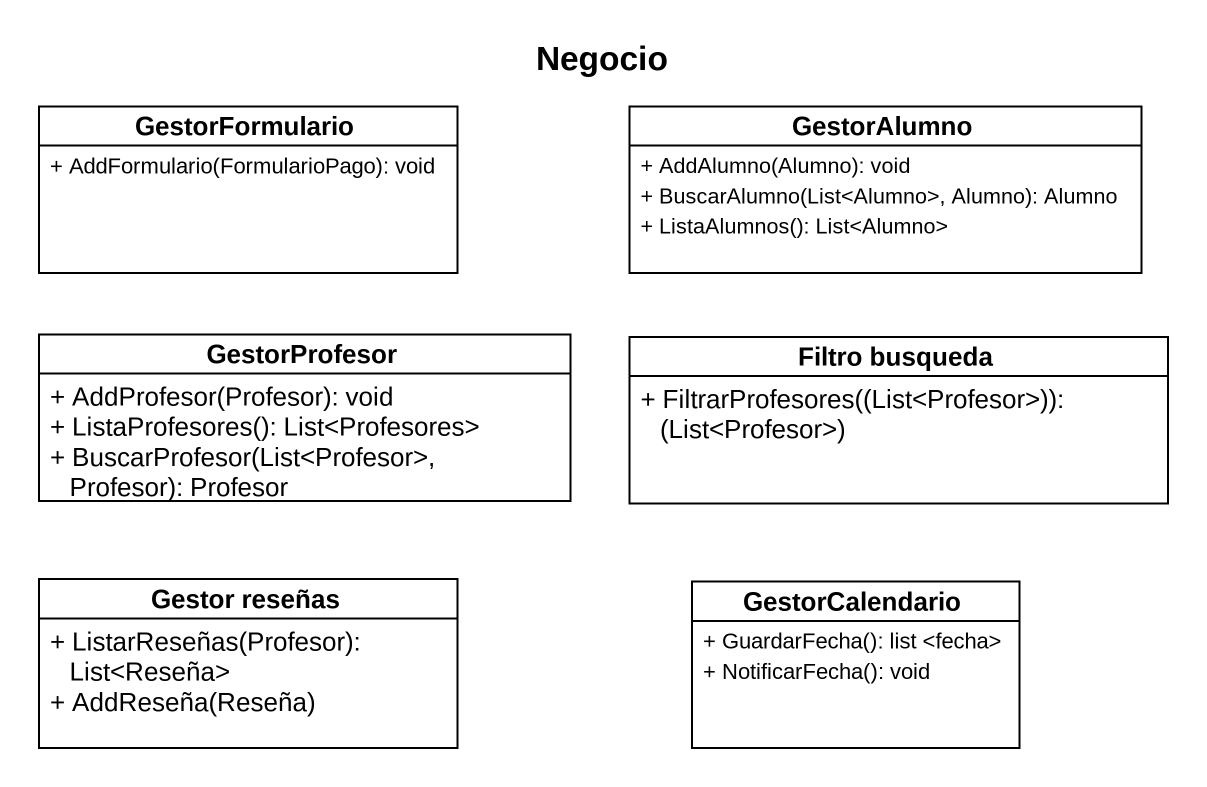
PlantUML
@startuml
title Negocio
hide circle
hide empty members
skinparam classAttributeIconSize 0
class GestorFormulario {
  + AddFormulario(FormularioPago): void
}
class GestorAlumno {
  + AddAlumno(Alumno): void
  + BuscarAlumno(List<Alumno>, Alumno): Alumno
  + ListaAlumnos(): List<Alumno>
}
class GestorProfesor {
  + AddProfesor(Profesor): void
  + ListaProfesores(): List<Profesores>
  + BuscarProfesor(List<Profesor>, Profesor): Profesor
}
class "Filtro busqueda" as Filtro_busqueda {
  + FiltrarProfesores((List<Profesor>)): (List<Profesor>)
}
class "Gestor reseñas" as Gestor_reseñas {
  + ListarReseñas(Profesor): List<Reseña>
  + AddReseña(Reseña)
}
class GestorCalendario {
  + GuardarFecha(): list <fecha>
  + NotificarFecha(): void
}
@enduml
